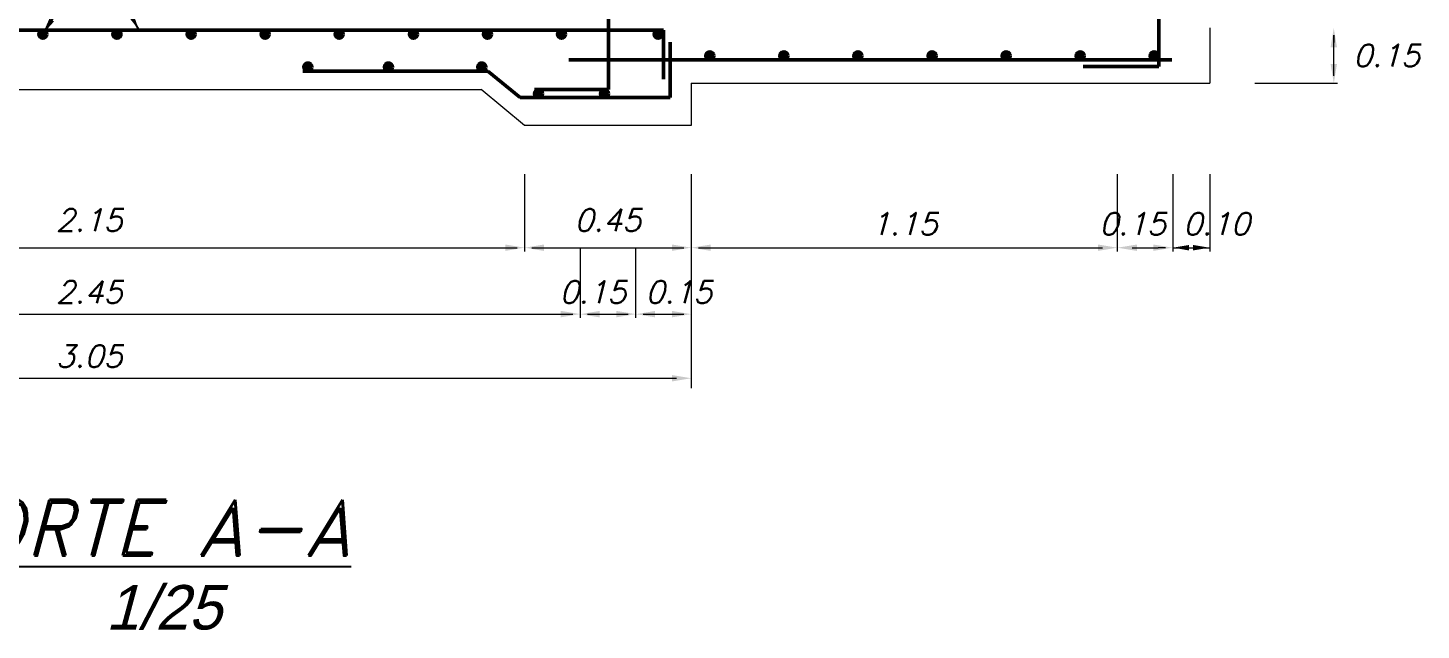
# Model space of a CAD drawing. Extents: x 3.4 to 20.4, y 155.9 to 178.3.
# Drawn here: x 12.615 to 16.376, y 162.128 to 163.753 of the extents above; entities that cross this region are included whole.
import ezdxf

# ---------------------------------------------------------------- set-up
doc = ezdxf.new("R2010")
doc.units = 0
doc.header["$LTSCALE"] = 0.005
doc.layers.get('0').update_dxf_attribs({"color": 1, "linetype": 'CONTINUOUS', "lineweight": 20})
for name, color, linetype, lineweight in [('CONTORNO', 5, 'CONTINUOUS', 20), ('FIERRO', 7, 'CONTINUOUS', 50), ('TEXTO', 5, 'CONTINUOUS', 25)]:
    doc.layers.add(name, color=color, linetype=linetype, lineweight=lineweight)
doc.styles.add('ROMAND', font='romand.shx', dxfattribs={"oblique": 15})
doc.styles.get("Standard").update_dxf_attribs({"font": 'romans.shx', "oblique": 15})
doc.styles.add('STYLE2', font='GOTHIC.TTF', dxfattribs={"oblique": 15})
doc.dimstyles.get("Standard").update_dxf_attribs({"dimscale": 0, "dimtxt": 0.05, "dimasz": 0.05, "dimexe": 0.043, "dimexo": 0.062, "dimgap": 0.049, "dimtad": 2, "dimtih": 1, "dimtoh": 1, "dimzin": 0, "dimdsep": 46, "dimtxsty": 'Standard', "dimcen": 0.25, "dimclrd": 1, "dimclre": 1, "dimclrt": 7, "dimadec": 3, "dimazin": 0, "dimtfac": 1, "dimtmove": 0, "dimatfit": 3, "dimfxl": 1, "dimtolj": 1, "dimtzin": 0, "dimarcsym": 0})

msp = doc.modelspace()

# ---------------------------------------------------------------- hatches: boundary and pattern name
at = {"layer": 'FIERRO'}
h = msp.add_hatch(color=256, dxfattribs=at)
h.paths.add_polyline_path([(12.6556, 163.747, 0.414214), (12.6448, 163.7362), (12.6556, 163.7362)])
h.paths.add_polyline_path([(12.6648, 163.7362), (12.6556, 163.7362), (12.6556, 163.7253, 0.258807), (12.6648, 163.7304)])
h.paths.add_polyline_path([(12.6556, 163.747), (12.6556, 163.7362), (12.6648, 163.7362), (12.6648, 163.7419, 0.258807)])
h.paths.add_polyline_path([(12.6556, 163.7362), (12.6448, 163.7362, 0.414214), (12.6556, 163.7253)])
h = msp.add_hatch(color=256, dxfattribs=at)
h.paths.add_polyline_path([(12.8556, 163.747, 0.414214), (12.8448, 163.7362), (12.8556, 163.7362)])
h.paths.add_polyline_path([(12.8648, 163.7362), (12.8556, 163.7362), (12.8556, 163.7253, 0.258807), (12.8648, 163.7304)])
h.paths.add_polyline_path([(12.8556, 163.747), (12.8556, 163.7362), (12.8648, 163.7362), (12.8648, 163.7419, 0.258807)])
h.paths.add_polyline_path([(12.8556, 163.7362), (12.8448, 163.7362, 0.414214), (12.8556, 163.7253)])
h = msp.add_hatch(color=256, dxfattribs=at)
h.paths.add_polyline_path([(13.0556, 163.747, 0.414214), (13.0448, 163.7362), (13.0556, 163.7362)])
h.paths.add_polyline_path([(13.0648, 163.7362), (13.0556, 163.7362), (13.0556, 163.7253, 0.258807), (13.0648, 163.7304)])
h.paths.add_polyline_path([(13.0556, 163.747), (13.0556, 163.7362), (13.0648, 163.7362), (13.0648, 163.7419, 0.258807)])
h.paths.add_polyline_path([(13.0556, 163.7362), (13.0448, 163.7362, 0.414214), (13.0556, 163.7253)])
h = msp.add_hatch(color=256, dxfattribs=at)
h.paths.add_polyline_path([(13.2556, 163.747, 0.414214), (13.2448, 163.7362), (13.2556, 163.7362)])
h.paths.add_polyline_path([(13.2648, 163.7362), (13.2556, 163.7362), (13.2556, 163.7253, 0.258807), (13.2648, 163.7304)])
h.paths.add_polyline_path([(13.2556, 163.747), (13.2556, 163.7362), (13.2648, 163.7362), (13.2648, 163.7419, 0.258807)])
h.paths.add_polyline_path([(13.2556, 163.7362), (13.2448, 163.7362, 0.414214), (13.2556, 163.7253)])
h = msp.add_hatch(color=256, dxfattribs=at)
h.paths.add_polyline_path([(13.4556, 163.747, 0.414214), (13.4448, 163.7362), (13.4556, 163.7362)])
h.paths.add_polyline_path([(13.4648, 163.7362), (13.4556, 163.7362), (13.4556, 163.7253, 0.258807), (13.4648, 163.7304)])
h.paths.add_polyline_path([(13.4556, 163.747), (13.4556, 163.7362), (13.4648, 163.7362), (13.4648, 163.7419, 0.258807)])
h.paths.add_polyline_path([(13.4556, 163.7362), (13.4448, 163.7362, 0.414214), (13.4556, 163.7253)])
h = msp.add_hatch(color=256, dxfattribs=at)
h.paths.add_polyline_path([(13.6556, 163.747, 0.414214), (13.6448, 163.7362), (13.6556, 163.7362)])
h.paths.add_polyline_path([(13.6648, 163.7362), (13.6556, 163.7362), (13.6556, 163.7253, 0.258807), (13.6648, 163.7304)])
h.paths.add_polyline_path([(13.6556, 163.747), (13.6556, 163.7362), (13.6648, 163.7362), (13.6648, 163.7419, 0.258807)])
h.paths.add_polyline_path([(13.6556, 163.7362), (13.6448, 163.7362, 0.414214), (13.6556, 163.7253)])
h = msp.add_hatch(color=256, dxfattribs=at)
h.paths.add_polyline_path([(13.8556, 163.747, 0.414214), (13.8448, 163.7362), (13.8556, 163.7362)])
h.paths.add_polyline_path([(13.8648, 163.7362), (13.8556, 163.7362), (13.8556, 163.7253, 0.258807), (13.8648, 163.7304)])
h.paths.add_polyline_path([(13.8556, 163.747), (13.8556, 163.7362), (13.8648, 163.7362), (13.8648, 163.7419, 0.258807)])
h.paths.add_polyline_path([(13.8556, 163.7362), (13.8448, 163.7362, 0.414214), (13.8556, 163.7253)])
h = msp.add_hatch(color=256, dxfattribs=at)
h.paths.add_polyline_path([(14.0556, 163.747, 0.414214), (14.0448, 163.7362), (14.0556, 163.7362)])
h.paths.add_polyline_path([(14.0648, 163.7362), (14.0556, 163.7362), (14.0556, 163.7253, 0.258807), (14.0648, 163.7304)])
h.paths.add_polyline_path([(14.0556, 163.747), (14.0556, 163.7362), (14.0648, 163.7362), (14.0648, 163.7419, 0.258807)])
h.paths.add_polyline_path([(14.0556, 163.7362), (14.0448, 163.7362, 0.414214), (14.0556, 163.7253)])
h = msp.add_hatch(color=256, dxfattribs=at)
h.paths.add_polyline_path([(14.3164, 163.747, -0.414214), (14.3272, 163.7362), (14.3164, 163.7362)])
h.paths.add_polyline_path([(14.3072, 163.7362), (14.3164, 163.7362), (14.3164, 163.7253, -0.258807), (14.3072, 163.7304)])
h.paths.add_polyline_path([(14.3164, 163.747), (14.3164, 163.7362), (14.3072, 163.7362), (14.3072, 163.7419, -0.258807)])
h.paths.add_polyline_path([(14.3164, 163.7362), (14.3272, 163.7362, -0.414214), (14.3164, 163.7253)])
h = msp.add_hatch(color=256, dxfattribs=at)
h.paths.add_polyline_path([(14.4556, 163.6887, 0.414214), (14.4448, 163.6779), (14.4556, 163.6779)])
h.paths.add_polyline_path([(14.4648, 163.6779), (14.4556, 163.6779), (14.4556, 163.6671, 0.258807), (14.4648, 163.6722)])
h.paths.add_polyline_path([(14.4556, 163.6887), (14.4556, 163.6779), (14.4648, 163.6779), (14.4648, 163.6836, 0.258807)])
h.paths.add_polyline_path([(14.4556, 163.6779), (14.4448, 163.6779, 0.414214), (14.4556, 163.6671)])
h = msp.add_hatch(color=256, dxfattribs=at)
h.paths.add_polyline_path([(14.6556, 163.6887, 0.414214), (14.6448, 163.6779), (14.6556, 163.6779)])
h.paths.add_polyline_path([(14.6648, 163.6779), (14.6556, 163.6779), (14.6556, 163.6671, 0.258807), (14.6648, 163.6722)])
h.paths.add_polyline_path([(14.6556, 163.6887), (14.6556, 163.6779), (14.6648, 163.6779), (14.6648, 163.6836, 0.258807)])
h.paths.add_polyline_path([(14.6556, 163.6779), (14.6448, 163.6779, 0.414214), (14.6556, 163.6671)])
h = msp.add_hatch(color=256, dxfattribs=at)
h.paths.add_polyline_path([(14.8556, 163.6887, 0.414214), (14.8448, 163.6779), (14.8556, 163.6779)])
h.paths.add_polyline_path([(14.8648, 163.6779), (14.8556, 163.6779), (14.8556, 163.6671, 0.258807), (14.8648, 163.6722)])
h.paths.add_polyline_path([(14.8556, 163.6887), (14.8556, 163.6779), (14.8648, 163.6779), (14.8648, 163.6836, 0.258807)])
h.paths.add_polyline_path([(14.8556, 163.6779), (14.8448, 163.6779, 0.414214), (14.8556, 163.6671)])
h = msp.add_hatch(color=256, dxfattribs=at)
h.paths.add_polyline_path([(15.0556, 163.6887, 0.414214), (15.0448, 163.6779), (15.0556, 163.6779)])
h.paths.add_polyline_path([(15.0648, 163.6779), (15.0556, 163.6779), (15.0556, 163.6671, 0.258807), (15.0648, 163.6722)])
h.paths.add_polyline_path([(15.0556, 163.6887), (15.0556, 163.6779), (15.0648, 163.6779), (15.0648, 163.6836, 0.258807)])
h.paths.add_polyline_path([(15.0556, 163.6779), (15.0448, 163.6779, 0.414214), (15.0556, 163.6671)])
h = msp.add_hatch(color=256, dxfattribs=at)
h.paths.add_polyline_path([(15.2556, 163.6887, 0.414214), (15.2448, 163.6779), (15.2556, 163.6779)])
h.paths.add_polyline_path([(15.2648, 163.6779), (15.2556, 163.6779), (15.2556, 163.6671, 0.258807), (15.2648, 163.6722)])
h.paths.add_polyline_path([(15.2556, 163.6887), (15.2556, 163.6779), (15.2648, 163.6779), (15.2648, 163.6836, 0.258807)])
h.paths.add_polyline_path([(15.2556, 163.6779), (15.2448, 163.6779, 0.414214), (15.2556, 163.6671)])
h = msp.add_hatch(color=256, dxfattribs=at)
h.paths.add_polyline_path([(15.4556, 163.6887, 0.414214), (15.4448, 163.6779), (15.4556, 163.6779)])
h.paths.add_polyline_path([(15.4648, 163.6779), (15.4556, 163.6779), (15.4556, 163.6671, 0.258807), (15.4648, 163.6722)])
h.paths.add_polyline_path([(15.4556, 163.6887), (15.4556, 163.6779), (15.4648, 163.6779), (15.4648, 163.6836, 0.258807)])
h.paths.add_polyline_path([(15.4556, 163.6779), (15.4448, 163.6779, 0.414214), (15.4556, 163.6671)])
h = msp.add_hatch(color=256, dxfattribs=at)
h.paths.add_polyline_path([(15.6553, 163.6887, 0.414214), (15.6445, 163.6779), (15.6553, 163.6779)])
h.paths.add_polyline_path([(15.6645, 163.6779), (15.6553, 163.6779), (15.6553, 163.6671, 0.258807), (15.6645, 163.6722)])
h.paths.add_polyline_path([(15.6553, 163.6887), (15.6553, 163.6779), (15.6645, 163.6779), (15.6645, 163.6836, 0.258807)])
h.paths.add_polyline_path([(15.6553, 163.6779), (15.6445, 163.6779, 0.414214), (15.6553, 163.6671)])
h = msp.add_hatch(color=256, dxfattribs=at)
h.paths.add_polyline_path([(13.371, 163.6586, -0.414214), (13.3818, 163.6478), (13.371, 163.6478)])
h.paths.add_polyline_path([(13.3618, 163.6478), (13.371, 163.6478), (13.371, 163.637, -0.258807), (13.3618, 163.6421)])
h.paths.add_polyline_path([(13.371, 163.6586), (13.371, 163.6478), (13.3618, 163.6478), (13.3618, 163.6535, -0.258807)])
h.paths.add_polyline_path([(13.371, 163.6478), (13.3818, 163.6478, -0.414214), (13.371, 163.637)])
h = msp.add_hatch(color=256, dxfattribs=at)
h.paths.add_polyline_path([(13.5881, 163.6586, -0.414214), (13.5989, 163.6478), (13.5881, 163.6478)])
h.paths.add_polyline_path([(13.5789, 163.6478), (13.5881, 163.6478), (13.5881, 163.637, -0.258807), (13.5789, 163.6421)])
h.paths.add_polyline_path([(13.5881, 163.6586), (13.5881, 163.6478), (13.5789, 163.6478), (13.5789, 163.6535, -0.258807)])
h.paths.add_polyline_path([(13.5881, 163.6478), (13.5989, 163.6478, -0.414214), (13.5881, 163.637)])
h = msp.add_hatch(color=256, dxfattribs=at)
h.paths.add_polyline_path([(13.84, 163.6586, -0.414214), (13.8508, 163.6478), (13.84, 163.6478)])
h.paths.add_polyline_path([(13.8308, 163.6478), (13.84, 163.6478), (13.84, 163.637, -0.258807), (13.8308, 163.6421)])
h.paths.add_polyline_path([(13.84, 163.6586), (13.84, 163.6478), (13.8308, 163.6478), (13.8308, 163.6535, -0.258807)])
h.paths.add_polyline_path([(13.84, 163.6478), (13.8508, 163.6478, -0.414214), (13.84, 163.637)])
h = msp.add_hatch(color=256, dxfattribs=at)
h.paths.add_polyline_path([(13.9844, 163.5759), (13.9828, 163.5759, -0.14036), (13.9844, 163.5817)])
h.paths.add_polyline_path([(13.9844, 163.5702, -0.14036), (13.9828, 163.5759), (13.9844, 163.5759)])
h = msp.add_hatch(color=256, dxfattribs=at)
h.paths.add_polyline_path([(13.9936, 163.5868, -0.414214), (14.0044, 163.5759), (13.9936, 163.5759)])
h.paths.add_polyline_path([(13.9844, 163.5759), (13.9936, 163.5759), (13.9936, 163.5651, -0.258807), (13.9844, 163.5702)])
h.paths.add_polyline_path([(13.9936, 163.5868), (13.9936, 163.5759), (13.9844, 163.5759), (13.9844, 163.5817, -0.258807)])
h.paths.add_polyline_path([(13.9936, 163.5759), (14.0044, 163.5759, -0.414214), (13.9936, 163.5651)])
h = msp.add_hatch(color=256, dxfattribs=at)
h.paths.add_polyline_path([(14.1625, 163.5759), (14.1608, 163.5759, -0.14036), (14.1625, 163.5817)])
h.paths.add_polyline_path([(14.1625, 163.5702, -0.14036), (14.1608, 163.5759), (14.1625, 163.5759)])
h = msp.add_hatch(color=256, dxfattribs=at)
h.paths.add_polyline_path([(14.1717, 163.5868, -0.414214), (14.1825, 163.5759), (14.1717, 163.5759)])
h.paths.add_polyline_path([(14.1625, 163.5759), (14.1717, 163.5759), (14.1717, 163.5651, -0.258807), (14.1625, 163.5702)])
h.paths.add_polyline_path([(14.1717, 163.5868), (14.1717, 163.5759), (14.1625, 163.5759), (14.1625, 163.5817, -0.258807)])
h.paths.add_polyline_path([(14.1717, 163.5759), (14.1825, 163.5759, -0.414214), (14.1717, 163.5651)])

# ---------------------------------------------------------------- linework, layer by layer
at = {"color": 1, "lineweight": 5}
for points in [[(16.1313, 163.7011), (16.1486, 163.7011), (16.1399, 163.7531)], [(16.1487, 163.6559), (16.1314, 163.6559), (16.1401, 163.6039)], [(13.9036, 163.1688), (13.9036, 163.1515), (13.9556, 163.1601)], [(14.0082, 163.1514), (14.0082, 163.1687), (13.9562, 163.16)], [(14.3536, 163.1688), (14.3536, 163.1515), (14.4056, 163.1601)], [(14.4584, 163.1514), (14.4584, 163.1687), (14.4064, 163.1601)], [(15.5036, 163.1688), (15.5036, 163.1515), (15.5556, 163.1601)], [(15.6084, 163.1514), (15.6084, 163.1687), (15.5564, 163.1601)], [(15.6526, 163.1688), (15.6526, 163.1515), (15.7046, 163.1601)], [(15.7495, 163.1527), (15.7495, 163.1674), (15.7055, 163.1601)], [(15.7603, 163.1675), (15.7603, 163.1528), (15.8043, 163.1601)], [(14.0536, 162.9896), (14.0536, 162.9722), (14.1056, 162.9809)], [(14.1584, 162.972), (14.1584, 162.9894), (14.1064, 162.9807)], [(14.2036, 162.9895), (14.2036, 162.9722), (14.2556, 162.9809)], [(14.3082, 162.9721), (14.3082, 162.9894), (14.2562, 162.9807)], [(14.3536, 162.9895), (14.3536, 162.9722), (14.4056, 162.9808)], [(14.3536, 162.8164), (14.3536, 162.7991), (14.4056, 162.8077)]]:
    msp.add_solid(points, dxfattribs=at)
at = {"layer": 'CONTORNO'}
for p, q in [((15.8056, 163.7539), (15.8056, 163.6039)), ((14.4056, 163.6039), (14.4056, 163.5289)), ((14.4056, 163.6039), (15.8056, 163.6039)), ((11.9225, 163.587), (12.8806, 163.587)), ((12.8806, 163.587), (13.8387, 163.587)), ((13.9556, 163.4901), (13.8387, 163.587)), ((14.4056, 163.5289), (14.4056, 163.4901)), ((14.4056, 163.4901), (13.9556, 163.4901))]:
    msp.add_line(p, q, dxfattribs=at)
at = {"layer": 'FIERRO'}
for p, q in [((14.1825, 165.8822), (14.1825, 163.5868)), ((15.6676, 164.8623), (15.6676, 163.6491)), ((14.3306, 163.747), (11.4306, 163.747)), ((12.6556, 163.7253), (12.6556, 163.747)), ((12.8556, 163.7253), (12.8556, 163.747)), ((13.0556, 163.7253), (13.0556, 163.747)), ((13.2556, 163.7253), (13.2556, 163.747)), ((13.4556, 163.7253), (13.4556, 163.747)), ((13.6556, 163.7253), (13.6556, 163.747)), ((13.8556, 163.7253), (13.8556, 163.747)), ((14.0556, 163.7253), (14.0556, 163.747)), ((14.3164, 163.7253), (14.3164, 163.747)), ((14.3306, 163.747), (14.3306, 163.6151)), ((12.8448, 163.7362), (12.8664, 163.7362)), ((13.0448, 163.7362), (13.0664, 163.7362)), ((13.2448, 163.7362), (13.2664, 163.7362)), ((13.8448, 163.7362), (13.8664, 163.7362)), ((14.0448, 163.7362), (14.0664, 163.7362)), ((14.3272, 163.7362), (14.3056, 163.7362)), ((14.3486, 163.5651), (14.3486, 163.7151)), ((14.0749, 163.6671), (15.7025, 163.6671)), ((14.4448, 163.6779), (14.4664, 163.6779)), ((14.4556, 163.6671), (14.4556, 163.6887)), ((14.6448, 163.6779), (14.6664, 163.6779)), ((14.6556, 163.6671), (14.6556, 163.6887)), ((14.8448, 163.6779), (14.8664, 163.6779)), ((14.8556, 163.6671), (14.8556, 163.6887)), ((15.0448, 163.6779), (15.0664, 163.6779)), ((15.0556, 163.6671), (15.0556, 163.6887)), ((15.2448, 163.6779), (15.2664, 163.6779)), ((15.2556, 163.6671), (15.2556, 163.6887)), ((15.4448, 163.6779), (15.4664, 163.6779)), ((15.4556, 163.6671), (15.4556, 163.6887)), ((15.6445, 163.6779), (15.6661, 163.6779)), ((15.6553, 163.6671), (15.6553, 163.6887)), ((13.8568, 163.637), (13.3568, 163.637)), ((13.3818, 163.6478), (13.3602, 163.6478)), ((13.371, 163.637), (13.371, 163.6586)), ((13.5989, 163.6478), (13.5772, 163.6478)), ((13.5881, 163.637), (13.5881, 163.6586)), ((13.8508, 163.6478), (13.8292, 163.6478)), ((13.84, 163.637), (13.84, 163.6586)), ((13.9435, 163.5651), (13.8568, 163.637)), ((15.6676, 163.6491), (15.4633, 163.6491)), ((13.9435, 163.5651), (14.3486, 163.5651)), ((14.1825, 163.5868), (13.9825, 163.5868)), ((14.0044, 163.5759), (13.9828, 163.5759)), ((13.9936, 163.5651), (13.9936, 163.5868)), ((14.1825, 163.5759), (14.1608, 163.5759)), ((14.1717, 163.5651), (14.1717, 163.5868))]:
    msp.add_line(p, q, dxfattribs=at)
at = {"layer": 'FIERRO', "color": 1, "lineweight": 5}
for p, q in [((16.14, 163.7339), (16.14, 163.7139)), ((16.1401, 163.6239), (16.1401, 163.7339)), ((15.9273, 163.6039), (16.1501, 163.6039)), ((13.9556, 163.3583), (13.9556, 163.1501)), ((13.9556, 163.3583), (13.9556, 163.1501)), ((14.4056, 163.3583), (14.4056, 162.7808)), ((15.5556, 163.3583), (15.5556, 163.1501)), ((15.7056, 163.3583), (15.7056, 163.1501)), ((15.8056, 163.3583), (15.8056, 163.1501)), ((11.6256, 163.1601), (13.9356, 163.1601)), ((13.9756, 163.1601), (14.3856, 163.1601)), ((14.1056, 163.1601), (14.1056, 162.9708)), ((14.2556, 163.1601), (14.2556, 162.9708)), ((14.4256, 163.1601), (15.5156, 163.1601)), ((15.5962, 163.16), (15.6656, 163.1601)), ((15.6856, 163.1601), (15.6656, 163.1601)), ((15.7056, 163.1601), (15.8056, 163.1601)), ((11.4756, 162.9808), (14.0856, 162.9808)), ((14.1256, 162.9808), (14.2356, 162.9808)), ((14.2756, 162.9808), (14.3856, 162.9808)), ((11.3756, 162.8077), (14.3656, 162.8077))]:
    msp.add_line(p, q, dxfattribs=at)
at = {"layer": 'FIERRO'}
for centre in [(12.6556, 163.7362), (12.8556, 163.7362), (13.0556, 163.7362), (13.2556, 163.7362), (13.4556, 163.7362), (13.6556, 163.7362), (13.8556, 163.7362), (14.0556, 163.7362), (14.3164, 163.7362), (14.4556, 163.6779), (14.6556, 163.6779), (14.8556, 163.6779), (15.0556, 163.6779), (15.2556, 163.6779), (15.4556, 163.6779), (15.6553, 163.6779), (13.371, 163.6478), (13.5881, 163.6478), (13.84, 163.6478), (13.9936, 163.5759), (14.1717, 163.5759)]:
    msp.add_circle(centre, 0.0108, dxfattribs=at)

# ---------------------------------------------------------------- texts
at = {"layer": 'FIERRO', "color": 7, "lineweight": 5, "char_height": 0.06, "attachment_point": 5}
for s, insert in [('\\A1;0.15', (16.2825, 163.6789)), ('2.15', (12.7806, 163.2347)), ('\\A1;0.45', (14.1806, 163.2347)), ('\\A1;1.15', (14.9806, 163.2246)), ('\\A1;0.15', (15.597, 163.2246)), ('\\A1;0.10', (15.8233, 163.2246)), ('2.45', (12.7806, 163.0404)), ('\\A1;0.15', (14.1404, 163.0404)), ('\\A1;0.15', (14.3723, 163.0404)), ('3.05', (12.7806, 162.8673))]:
    msp.add_mtext(s, dxfattribs=dict(at, insert=insert))
at = {"layer": 'FIERRO', "lineweight": 13, "insert": (12.9813, 162.1887), "char_height": 0.12, "width": 2.6167, "attachment_point": 5, "style": 'STYLE2'}
msp.add_mtext('1/25', dxfattribs=at)
at = {"layer": 'TEXTO', "lineweight": -2, "insert": (12.9095, 162.4043), "char_height": 0.15, "width": 2.6167, "attachment_point": 5, "style": 'ROMAND'}
msp.add_mtext('{\\LCORTE A-A}', dxfattribs=at)

# ---------------------------------------------------------------- leaders
at = {"color": 1, "lineweight": 5}
for points in [[(12.6551, 163.737), (12.7984, 163.9588)], [(12.9153, 163.747), (12.7984, 163.9588), (13.4339, 163.9588)]]:
    msp.add_leader(points, dimstyle='Standard', override={"dimscale": 3, "dimasz": 0.015}, dxfattribs=at)

doc.saveas('drawing.dxf')
